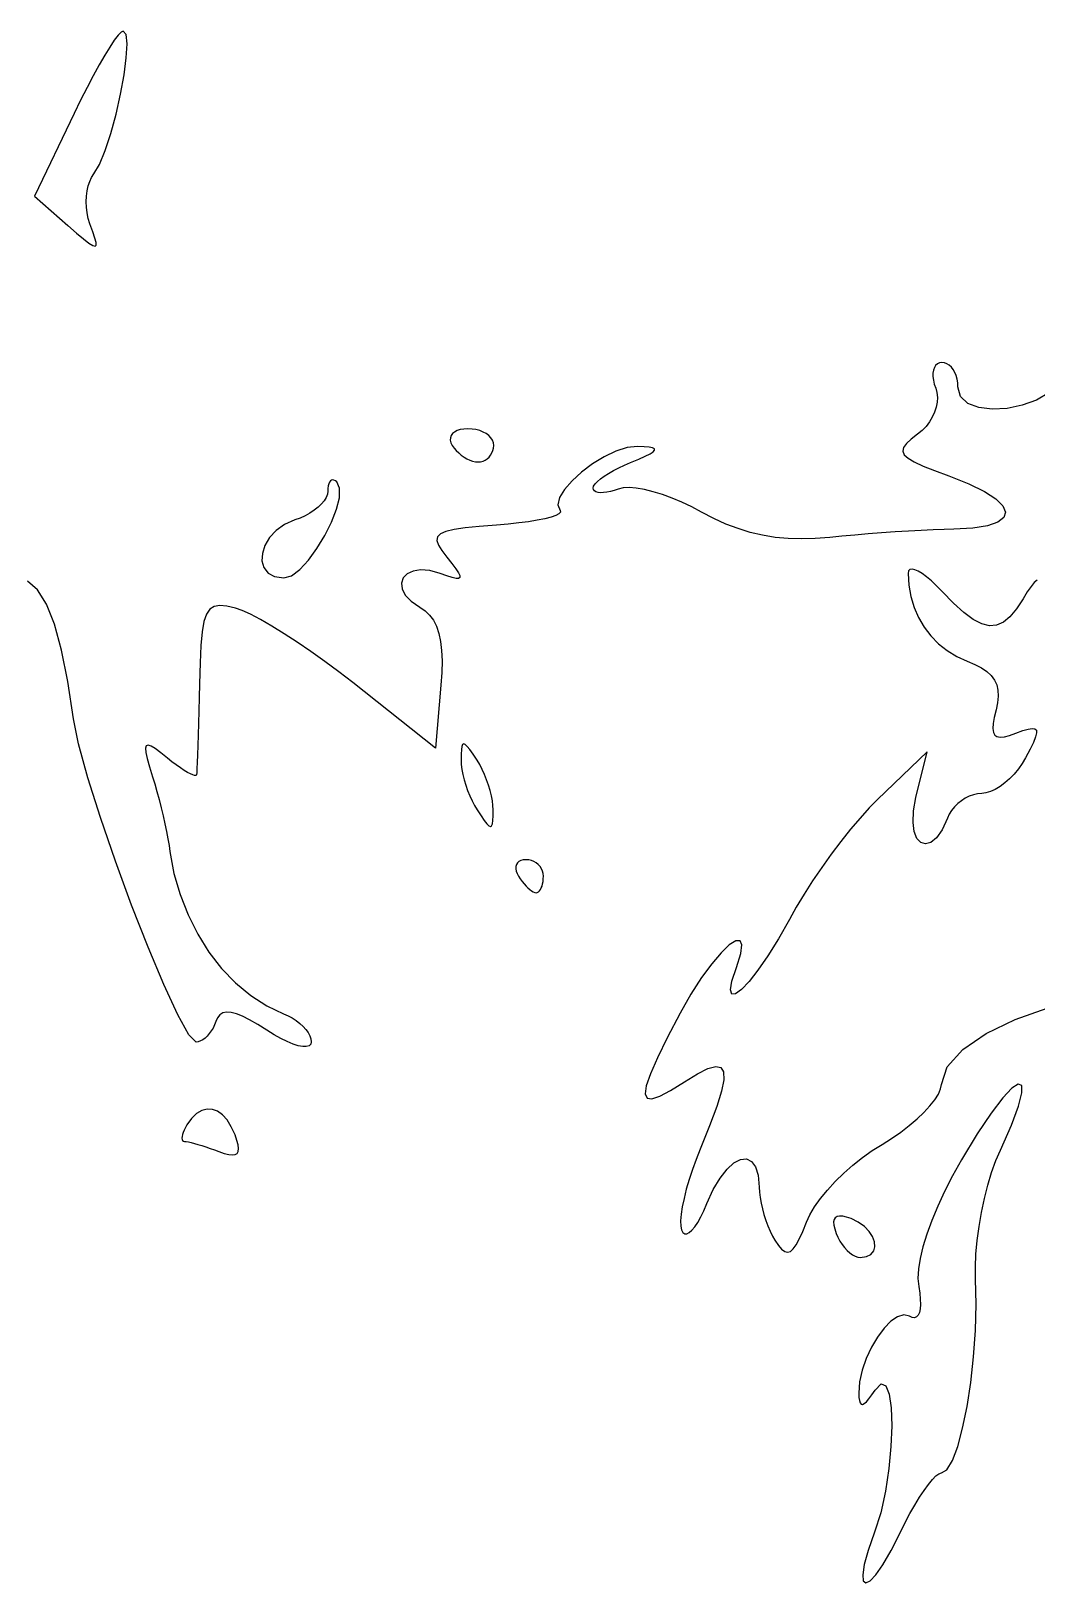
# Model space of a CAD drawing. Header units: millimetres. Extents: x 0 to 1242, y -2208 to 0.
# Drawn here: x 589.1 to 649.8, y -562.6 to -469 of the extents above; entities that cross this region are included whole.
import ezdxf

# ---------------------------------------------------------------- set-up
doc = ezdxf.new("R2010")
doc.units = ezdxf.units.MM
doc.layers.get('0').update_dxf_attribs({"linetype": 'CONTINUOUS'})

msp = doc.modelspace()

# ---------------------------------------------------------------- linework, layer by layer
for p, q in [((594.526055, -469.065545), (594.34736, -469.2552)), ((594.65, -469), (594.526055, -469.065545)), ((594.831681, -469.205534), (594.65, -469)), ((593.85056, -469.96496), (593.544875, -470.464125)), ((594.120125, -469.558495), (593.85056, -469.96496)), ((594.34736, -469.2552), (594.120125, -469.558495)), ((594.890728, -469.769112), (594.831681, -469.205534)), ((594.843347, -470.611198), (594.890728, -469.769112)), ((593.544875, -470.464125), (593.20928, -471.04552)), ((594.705744, -471.652256), (594.843347, -470.611198)), ((592.849985, -471.698675), (592.4732, -472.41312)), ((593.20928, -471.04552), (592.849985, -471.698675)), ((594.494125, -472.81275), (594.705744, -471.652256)), ((592.4732, -472.41312), (592.085135, -473.178385)), ((594.224696, -474.013144), (594.494125, -472.81275)), ((592.085135, -473.178385), (591.692, -473.984)), ((591.692, -473.984), (589.307, -478.968)), ((591.692, -473.984), (591.692, -473.984)), ((593.913663, -475.173902), (594.224696, -474.013144)), ((593.577232, -476.215488), (593.913663, -475.173902)), ((593.231609, -477.058366), (593.577232, -476.215488)), ((592.893, -477.623), (593.231609, -477.058366)), ((592.479272, -478.64876), (592.544781, -478.34849)), ((592.544781, -478.34849), (592.635904, -478.07324)), ((592.635904, -478.07324), (592.752143, -477.82931)), ((592.752143, -477.82931), (592.893, -477.623)), ((589.307, -478.968), (591.323, -480.734)), ((592.427088, -479.29916), (592.439875, -478.96775)), ((592.441409, -479.63669), (592.427088, -479.29916)), ((592.439875, -478.96775), (592.479272, -478.64876)), ((592.483336, -479.97404), (592.441409, -479.63669)), ((592.553367, -480.30491), (592.483336, -479.97404)), ((592.652, -480.623), (592.553367, -480.30491)), ((591.323, -480.734), (591.848237, -481.191431)), ((591.848237, -481.191431), (592.267616, -481.546328)), ((592.827413, -481.109759), (592.652, -480.623)), ((592.952984, -481.489232), (592.827413, -481.109759)), ((592.267616, -481.546328), (592.588139, -481.798097)), ((592.588139, -481.798097), (592.816808, -481.946144)), ((592.816808, -481.946144), (592.960625, -481.989875)), ((593.021711, -481.762013), (592.952984, -481.489232)), ((592.960625, -481.989875), (593.026592, -481.928696)), ((593.026592, -481.928696), (593.021711, -481.762013)), ((643.494168, -489.635472), (643.493029, -489.838341)), ((643.521875, -489.454875), (643.494168, -489.635472)), ((643.575352, -489.299808), (643.521875, -489.454875)), ((643.653801, -489.173529), (643.575352, -489.299808)), ((643.756424, -489.079296), (643.653801, -489.173529)), ((643.882423, -489.020367), (643.756424, -489.079296)), ((644.031, -489), (643.882423, -489.020367)), ((644.187651, -489.019199), (644.031, -489)), ((644.336448, -489.074752), (644.187651, -489.019199)), ((644.475357, -489.163593), (644.336448, -489.074752)), ((644.602344, -489.282656), (644.475357, -489.163593)), ((644.715375, -489.428875), (644.602344, -489.282656)), ((644.812416, -489.599184), (644.715375, -489.428875)), ((644.891433, -489.790517), (644.812416, -489.599184)), ((643.493029, -489.838341), (643.519256, -490.060224)), ((643.519256, -490.060224), (643.573647, -490.297863)), ((643.573647, -490.297863), (643.657, -490.548)), ((643.657, -490.548), (643.732888, -490.818105)), ((644.950392, -489.999808), (644.891433, -489.790517)), ((644.987259, -490.223991), (644.950392, -489.999808)), ((645, -490.46), (644.987259, -490.223991)), ((645.162204, -491.050757), (645, -490.46)), ((643.746856, -491.400615), (643.689112, -491.7024)), ((643.732888, -490.818105), (643.762144, -491.10408)), ((643.762144, -491.10408), (643.746856, -491.400615)), ((645.605112, -491.468576), (645.162204, -491.050757)), ((646.263168, -491.722079), (645.605112, -491.468576)), ((648.872664, -491.582912), (647.9625, -491.770625)), ((649.735752, -491.265371), (648.872664, -491.582912)), ((650.486208, -490.826624), (649.735752, -491.265371)), ((643.454608, -492.30048), (643.282024, -492.586155)), ((643.591, -492.004125), (643.454608, -492.30048)), ((643.689112, -491.7024), (643.591, -492.004125)), ((647.070816, -491.819888), (646.263168, -491.722079)), ((647.9625, -491.770625), (647.070816, -491.819888)), ((614.437536, -493.4104), (614.391343, -493.54145)), ((614.521625, -493.29375), (614.437536, -493.4104)), ((614.641624, -493.1936), (614.521625, -493.29375)), ((614.795547, -493.11205), (614.641624, -493.1936)), ((614.981408, -493.0512), (614.795547, -493.11205)), ((615.197221, -493.01315), (614.981408, -493.0512)), ((615.441, -493), (615.197221, -493.01315)), ((615.692903, -493.01315), (615.441, -493)), ((615.932224, -493.0512), (615.692903, -493.01315)), ((616.155681, -493.11205), (615.932224, -493.0512)), ((616.359992, -493.1936), (616.155681, -493.11205)), ((616.541875, -493.29375), (616.359992, -493.1936)), ((616.698048, -493.4104), (616.541875, -493.29375)), ((616.825229, -493.54145), (616.698048, -493.4104)), ((642.568, -493.326), (642.173353, -493.630593)), ((642.836632, -493.104225), (642.568, -493.326)), ((643.075336, -492.85584), (642.836632, -493.104225)), ((643.282024, -492.586155), (643.075336, -492.85584)), ((614.391343, -493.54145), (614.385032, -493.6848)), ((614.385032, -493.6848), (614.420589, -493.83835)), ((614.420589, -493.83835), (614.5, -494)), ((614.5, -494), (614.612286, -494.16165)), ((614.5, -494), (614.5, -494)), ((614.612286, -494.16165), (614.742968, -494.3152)), ((614.742968, -494.3152), (614.888782, -494.45855)), ((616.920136, -493.6848), (616.825229, -493.54145)), ((616.894646, -494.45855), (616.951864, -494.3152)), ((616.979487, -493.83835), (616.920136, -493.6848)), ((616.951864, -494.3152), (616.987638, -494.16165)), ((617, -494), (616.979487, -493.83835)), ((616.987638, -494.16165), (617, -494)), ((624.369376, -494.3466), (623.656619, -494.685935)), ((625.055697, -494.128885), (624.369376, -494.3466)), ((625.679, -494.063), (625.055697, -494.128885)), ((626.076281, -494.082895), (625.679, -494.063)), ((626.378768, -494.11308), (626.076281, -494.082895)), ((626.585327, -494.156105), (626.378768, -494.11308)), ((626.429603, -494.507605), (626.618096, -494.38772)), ((626.694824, -494.21452), (626.585327, -494.156105)), ((626.618096, -494.38772), (626.706125, -494.290875)), ((626.706125, -494.290875), (626.694824, -494.21452)), ((641.720371, -494.135091), (641.676832, -494.354832)), ((641.676832, -494.354832), (641.765125, -494.566125)), ((641.888344, -493.896984), (641.720371, -494.135091)), ((642.173353, -493.630593), (641.888344, -493.896984)), ((614.888782, -494.45855), (615.046464, -494.5896)), ((615.046464, -494.5896), (615.21275, -494.70625)), ((615.21275, -494.70625), (615.384376, -494.8064)), ((615.384376, -494.8064), (615.558078, -494.88795)), ((615.558078, -494.88795), (615.730592, -494.9488)), ((615.730592, -494.9488), (615.898654, -494.98685)), ((615.898654, -494.98685), (616.059, -495)), ((616.059, -495), (616.211222, -494.98685)), ((616.211222, -494.98685), (616.355776, -494.9488)), ((616.355776, -494.9488), (616.490694, -494.88795)), ((616.490694, -494.88795), (616.614008, -494.8064)), ((616.614008, -494.8064), (616.72375, -494.70625)), ((616.72375, -494.70625), (616.817952, -494.5896)), ((616.817952, -494.5896), (616.894646, -494.45855)), ((622.954008, -495.11668), (622.298125, -495.608625)), ((623.656619, -494.685935), (622.954008, -495.11668)), ((624.218483, -495.517594), (624.540992, -495.349016)), ((624.540992, -495.349016), (624.886409, -495.185742)), ((624.886409, -495.185742), (625.25, -495.031)), ((625.25, -495.031), (625.746689, -494.826695)), ((625.746689, -494.826695), (626.139512, -494.65308)), ((626.139512, -494.65308), (626.429603, -494.507605)), ((641.765125, -494.566125), (641.992648, -494.778888)), ((641.992648, -494.778888), (642.366799, -495.003039)), ((642.366799, -495.003039), (642.894976, -495.248496)), ((642.894976, -495.248496), (643.584577, -495.525177)), ((607.104064, -496.221856), (607.060237, -496.322048)), ((607.157875, -496.1475), (607.104064, -496.221856)), ((607.220536, -496.100144), (607.157875, -496.1475)), ((607.290913, -496.080952), (607.220536, -496.100144)), ((607.367872, -496.091088), (607.290913, -496.080952)), ((607.450279, -496.131716), (607.367872, -496.091088)), ((607.537, -496.204), (607.450279, -496.131716)), ((607.707871, -496.58839), (607.537, -496.204)), ((621.725552, -496.13156), (621.272871, -496.655275)), ((622.298125, -495.608625), (621.725552, -496.13156)), ((623.115248, -496.327064), (623.252207, -496.180386)), ((623.252207, -496.180386), (623.435744, -496.022872)), ((623.435744, -496.022872), (623.661125, -495.85775)), ((623.661125, -495.85775), (623.923616, -495.688248)), ((623.923616, -495.688248), (624.218483, -495.517594)), ((643.584577, -495.525177), (644.443, -495.843)), ((644.443, -495.843), (645.646346, -496.321225)), ((606.8976, -497.145152), (606.7759, -497.341388)), ((606.9737, -496.952144), (606.8976, -497.145152)), ((607, -496.766), (606.9737, -496.952144)), ((607.007071, -496.595284), (607, -496.766)), ((607, -496.766), (607, -496.766)), ((607.027528, -496.446912), (607.007071, -496.595284)), ((607.060237, -496.322048), (607.027528, -496.446912)), ((607.517497, -497.85901), (607.691608, -497.15776)), ((607.691608, -497.15776), (607.707871, -496.58839)), ((620.976664, -497.14956), (620.873513, -497.584205)), ((621.272871, -496.655275), (620.976664, -497.14956)), ((623, -496.575), (623.029601, -496.459678)), ((623.019929, -496.67053), (623, -496.575)), ((623.077592, -496.74644), (623.019929, -496.67053)), ((623.029601, -496.459678), (623.115248, -496.327064)), ((623.169803, -496.80261), (623.077592, -496.74644)), ((623.293376, -496.83892), (623.169803, -496.80261)), ((623.445125, -496.85525), (623.293376, -496.83892)), ((623.621864, -496.85148), (623.445125, -496.85525)), ((623.820407, -496.82749), (623.621864, -496.85148)), ((624.037568, -496.78316), (623.820407, -496.82749)), ((624.270161, -496.71837), (624.037568, -496.78316)), ((624.515, -496.633), (624.270161, -496.71837)), ((624.80598, -496.564864), (624.515, -496.633)), ((625.17208, -496.550512), (624.80598, -496.564864)), ((625.60274, -496.587028), (625.17208, -496.550512)), ((626.0874, -496.671496), (625.60274, -496.587028)), ((626.6155, -496.801), (626.0874, -496.671496)), ((627.17648, -496.972624), (626.6155, -496.801)), ((627.75978, -497.183452), (627.17648, -496.972624)), ((628.35484, -497.430568), (627.75978, -497.183452)), ((645.646346, -496.321225), (646.591248, -496.78676)), ((646.591248, -496.78676), (647.276902, -497.231295)), ((605.9171, -498.085892), (605.6304, -498.243728)), ((606.1792, -497.913104), (605.9171, -498.085892)), ((606.4125, -497.729), (606.1792, -497.913104)), ((606.6128, -497.537216), (606.4125, -497.729)), ((606.7759, -497.341388), (606.6128, -497.537216)), ((607.214824, -498.63904), (607.517497, -497.85901)), ((620.936304, -498.124888), (620.744976, -498.225667)), ((620.873513, -497.584205), (621, -497.929)), ((621.023988, -498.025381), (620.936304, -498.124888)), ((621, -497.929), (621.023988, -498.025381)), ((628.9511, -497.711056), (628.35484, -497.430568)), ((629.538, -498.022), (628.9511, -497.711056)), ((630.27676, -498.411764), (629.538, -498.022)), ((647.276902, -497.231295), (647.702504, -497.64652)), ((647.702504, -497.64652), (647.86725, -498.024125)), ((647.86725, -498.024125), (647.770336, -498.3558)), ((604.38328, -498.770044), (603.8742, -499.135872)), ((605, -498.5), (604.38328, -498.770044)), ((605.3233, -498.382976), (605, -498.5)), ((605.6304, -498.243728), (605.3233, -498.382976)), ((606.812875, -499.44475), (607.214824, -498.63904)), ((614.609697, -499.077688), (614.119824, -499.195176)), ((615.274608, -498.979712), (614.609697, -499.077688)), ((616.126671, -498.893424), (615.274608, -498.979712)), ((617.178, -498.811), (616.126671, -498.893424)), ((617.870052, -498.753229), (617.178, -498.811)), ((618.514656, -498.683752), (617.870052, -498.753229)), ((619.103784, -498.604423), (618.514656, -498.683752)), ((619.629408, -498.517096), (619.103784, -498.604423)), ((620.0835, -498.423625), (619.629408, -498.517096)), ((620.458032, -498.325864), (620.0835, -498.423625)), ((620.744976, -498.225667), (620.458032, -498.325864)), ((631.0082, -498.745992), (630.27676, -498.411764)), ((631.73796, -499.025788), (631.0082, -498.745992)), ((632.47168, -499.252256), (631.73796, -499.025788)), ((643.509, -499.097736), (642.785885, -499.132699)), ((644.168935, -499.072157), (643.509, -499.097736)), ((644.75, -499.057), (644.168935, -499.072157)), ((645.901594, -498.992145), (644.75, -499.057)), ((646.788312, -498.84812), (645.901594, -498.992145)), ((647.410958, -498.633235), (646.788312, -498.84812)), ((647.770336, -498.3558), (647.410958, -498.633235)), ((603.20104, -500.037856), (603.048, -500.5155)), ((603.47828, -499.568228), (603.20104, -500.037856)), ((603.8742, -499.135872), (603.47828, -499.568228)), ((606.340936, -500.22304), (606.812875, -499.44475)), ((613.616736, -499.519984), (613.579293, -499.742952)), ((613.579293, -499.742952), (613.668432, -500.016728)), ((613.792875, -499.34), (613.616736, -499.519984)), ((613.668432, -500.016728), (613.872039, -500.349136)), ((614.119824, -499.195176), (613.792875, -499.34)), ((633.215, -499.4265), (632.47168, -499.252256)), ((633.97356, -499.549624), (633.215, -499.4265)), ((634.753, -499.622732), (633.97356, -499.549624)), ((635.55896, -499.646928), (634.753, -499.622732)), ((636.39708, -499.623316), (635.55896, -499.646928)), ((637.273, -499.553), (636.39708, -499.623316)), ((637.999055, -499.481413), (637.273, -499.553)), ((638.77176, -499.411944), (637.999055, -499.481413)), ((639.575425, -499.345631), (638.77176, -499.411944)), ((640.39436, -499.283512), (639.575425, -499.345631)), ((641.212875, -499.226625), (640.39436, -499.283512)), ((642.01528, -499.176008), (641.212875, -499.226625)), ((642.785885, -499.132699), (642.01528, -499.176008)), ((603.048, -500.5155), (603.02468, -500.971904)), ((603.02468, -500.971904), (603.1366, -501.377812)), ((605.304232, -501.48496), (605.828293, -500.92081)), ((605.828293, -500.92081), (606.340936, -500.22304)), ((613.872039, -500.349136), (614.178, -500.748)), ((614.178, -500.748), (614.483109, -501.130439)), ((603.1366, -501.377812), (603.38928, -501.703968)), ((603.38928, -501.703968), (603.78824, -501.921116)), ((604.339, -502), (604.798039, -501.86239)), ((604.798039, -501.86239), (605.304232, -501.48496)), ((611.7832, -501.752216), (611.54975, -502.001375)), ((612.13455, -501.581753), (611.7832, -501.752216)), ((612.5924, -501.508832), (612.13455, -501.581753)), ((613.14535, -501.552299), (612.5924, -501.508832)), ((613.782, -501.731), (613.14535, -501.552299)), ((614.182941, -501.875871), (613.782, -501.731)), ((614.499888, -501.975808), (614.182941, -501.875871)), ((614.483109, -501.130439), (614.715312, -501.440632)), ((614.715312, -501.440632), (614.873223, -501.681993)), ((614.873223, -501.681993), (614.955456, -501.857936)), ((614.955456, -501.857936), (614.960625, -501.971875)), ((642.026825, -501.5798), (642, -501.73)), ((642, -501.73), (642.040871, -502.441234)), ((642, -501.73), (642, -501.73)), ((642.10444, -501.49308), (642.026825, -501.5798)), ((642.228555, -501.46756), (642.10444, -501.49308)), ((642.39488, -501.50096), (642.228555, -501.46756)), ((642.599125, -501.591), (642.39488, -501.50096)), ((642.837, -501.7354), (642.599125, -501.591)), ((643.104215, -501.93188), (642.837, -501.7354)), ((589.482375, -502.72025), (588.890984, -502.19804)), ((590.020576, -503.58584), (589.482375, -502.72025)), ((603.78824, -501.921116), (604.339, -502)), ((611.54975, -502.001375), (611.4456, -502.310384)), ((611.4456, -502.310384), (611.48215, -502.660397)), ((611.48215, -502.660397), (611.6708, -503.032568)), ((614.734227, -502.027397), (614.499888, -501.975808)), ((614.887344, -502.027224), (614.734227, -502.027397)), ((614.960625, -501.971875), (614.887344, -502.027224)), ((642.040871, -502.441234), (642.161128, -503.126032)), ((643.39648, -502.17816), (643.104215, -501.93188)), ((643.709505, -502.47196), (643.39648, -502.17816)), ((644.039, -502.811), (643.709505, -502.47196)), ((644.738333, -503.528451), (644.039, -502.811)), ((649.184097, -502.836596), (648.932, -503.25)), ((649.405456, -502.511968), (649.184097, -502.836596)), ((649.603679, -502.275192), (649.405456, -502.511968)), ((649.786368, -502.125344), (649.603679, -502.275192)), ((590.506313, -504.79571), (590.020576, -503.58584)), ((600.149598, -503.712396), (599.880376, -503.878112)), ((600.491432, -503.660824), (600.149598, -503.712396)), ((600.915394, -503.703368), (600.491432, -503.660824)), ((601.431, -503.82), (600.915394, -503.703368)), ((611.6708, -503.032568), (612.02295, -503.408051)), ((612.02295, -503.408051), (612.55, -503.768)), ((612.55, -503.768), (612.864579, -503.979787)), ((642.161128, -503.126032), (642.357237, -503.779138)), ((642.357237, -503.779138), (642.625664, -504.395296)), ((645.364064, -504.093808), (644.738333, -503.528451)), ((648.932, -503.25), (648.531557, -503.868779)), ((599.521704, -504.632088), (599.413222, -505.260404)), ((599.67425, -504.178), (599.521704, -504.632088)), ((599.880376, -503.878112), (599.67425, -504.178)), ((601.831216, -503.959009), (601.431, -503.82)), ((602.339168, -504.192152), (601.831216, -503.959009)), ((602.940012, -504.510003), (602.339168, -504.192152)), ((603.618904, -504.903136), (602.940012, -504.510003)), ((612.864579, -503.979787), (613.135112, -504.239976)), ((613.135112, -504.239976), (613.362493, -504.551909)), ((613.362493, -504.551909), (613.547616, -504.918928)), ((642.625664, -504.395296), (642.962875, -504.96925)), ((645.926291, -504.507977), (645.364064, -504.093808)), ((646.435112, -504.771864), (645.926291, -504.507977)), ((647.742119, -504.670893), (647.332928, -504.852416)), ((648.138296, -504.342712), (647.742119, -504.670893)), ((648.531557, -503.868779), (648.138296, -504.342712)), ((590.940312, -506.35076), (590.506313, -504.79571)), ((599.413222, -505.260404), (599.339288, -506.082976)), ((604.361, -505.362125), (603.618904, -504.903136)), ((605.151456, -505.877544), (604.361, -505.362125)), ((613.547616, -504.918928), (613.691375, -505.344375)), ((613.691375, -505.344375), (613.794664, -505.831592)), ((642.962875, -504.96925), (643.365336, -505.495744)), ((643.365336, -505.495744), (643.829513, -505.969522)), ((646.900625, -504.886375), (646.435112, -504.771864)), ((647.332928, -504.852416), (646.900625, -504.886375)), ((591.323299, -508.25189), (590.940312, -506.35076)), ((599.339288, -506.082976), (599.290386, -507.119832)), ((605.975428, -506.439967), (605.151456, -505.877544)), ((606.818072, -507.039968), (605.975428, -506.439967)), ((613.794664, -505.831592), (613.858377, -506.383921)), ((613.858377, -506.383921), (613.883408, -507.004704)), ((643.829513, -505.969522), (644.351872, -506.385328)), ((644.351872, -506.385328), (644.928879, -506.737906)), ((599.290386, -507.119832), (599.257, -508.391)), ((607.664544, -507.668121), (606.818072, -507.039968)), ((613.883408, -507.004704), (613.870651, -507.697283)), ((644.928879, -506.737906), (645.557, -507.022)), ((645.557, -507.022), (646.023305, -507.217853)), ((646.023305, -507.217853), (646.4192, -507.426144)), ((646.4192, -507.426144), (646.746755, -507.650371)), ((591.656, -510.5), (591.323299, -508.25189)), ((599.257, -508.391), (599.238701, -509.22179)), ((608.5, -508.315), (607.664544, -507.668121)), ((613.5, -512.271), (608.5, -508.315)), ((613.821, -508.465), (613.5, -512.271)), ((613.870651, -507.697283), (613.821, -508.465)), ((646.746755, -507.650371), (647.00804, -507.894032)), ((647.00804, -507.894032), (647.205125, -508.160625)), ((647.205125, -508.160625), (647.34008, -508.453648)), ((647.34008, -508.453648), (647.414975, -508.776599)), ((599.238701, -509.22179), (599.219448, -510.02048)), ((647.43188, -509.132976), (647.392865, -509.526277)), ((647.414975, -508.776599), (647.43188, -509.132976)), ((599.219448, -510.02048), (599.199607, -510.77555)), ((647.3, -509.96), (647.191333, -510.414841)), ((647.392865, -509.526277), (647.3, -509.96)), ((591.958719, -512.010953), (591.656, -510.5)), ((599.199607, -510.77555), (599.179544, -511.47548)), ((647.125824, -510.790968), (647.106311, -511.091687)), ((647.106311, -511.091687), (647.135632, -511.320304)), ((647.191333, -510.414841), (647.125824, -510.790968)), ((648.496, -511.363), (648.905824, -511.213447)), ((648.905824, -511.213447), (649.231912, -511.115776)), ((649.231912, -511.115776), (649.476388, -511.075369)), ((649.476388, -511.075369), (649.641376, -511.097608)), ((649.641376, -511.097608), (649.729, -511.187875)), ((649.729, -511.187875), (649.741384, -511.351552)), ((592.522792, -514.052864), (591.958719, -512.010953)), ((596.051375, -512.12875), (596.009976, -512.274832)), ((596.158984, -512.087248), (596.051375, -512.12875)), ((596.336577, -512.145574), (596.158984, -512.087248)), ((596.587928, -512.298976), (596.336577, -512.145574)), ((599.159625, -512.10875), (599.140216, -512.66384)), ((599.179544, -511.47548), (599.159625, -512.10875)), ((615.077386, -512.16021), (615.049024, -512.36016)), ((615.123832, -512.04024), (615.077386, -512.16021)), ((615.19225, -512.00025), (615.123832, -512.04024)), ((615.286528, -512.04024), (615.19225, -512.00025)), ((615.410554, -512.16021), (615.286528, -512.04024)), ((615.568216, -512.36016), (615.410554, -512.16021)), ((647.135632, -511.320304), (647.216625, -511.480125)), ((647.216625, -511.480125), (647.352128, -511.574456)), ((647.352128, -511.574456), (647.544979, -511.606603)), ((647.544979, -511.606603), (647.798016, -511.579872)), ((647.798016, -511.579872), (648.114077, -511.497569)), ((648.114077, -511.497569), (648.496, -511.363)), ((649.548928, -511.920664), (649.348336, -512.336863)), ((649.680652, -511.594021), (649.548928, -511.920664)), ((649.741384, -511.351552), (649.680652, -511.594021)), ((596.009976, -512.274832), (596.031013, -512.530246)), ((596.031013, -512.530246), (596.110712, -512.899744)), ((596.110712, -512.899744), (596.245299, -513.388078)), ((596.916811, -512.542702), (596.587928, -512.298976)), ((597.327, -512.872), (596.916811, -512.542702)), ((597.598397, -513.089), (597.327, -512.872)), ((597.858136, -513.2856), (597.598397, -513.089)), ((599.121683, -513.12923), (599.104392, -513.4934)), ((599.140216, -512.66384), (599.121683, -513.12923)), ((615.034858, -512.64009), (615.031, -513)), ((615.031, -513), (615.043741, -513.2622)), ((615.031, -513), (615.031, -513)), ((615.049024, -512.36016), (615.034858, -512.64009)), ((615.763402, -512.64009), (615.568216, -512.36016)), ((616, -513), (615.763402, -512.64009)), ((616.156651, -513.2622), (616, -513)), ((643.153, -512.5), (640.157, -515.36)), ((642.468, -515.25), (643.153, -512.5)), ((649.081, -512.848), (648.875258, -513.195968)), ((649.348336, -512.336863), (649.081, -512.848)), ((593.286593, -516.463211), (592.522792, -514.052864)), ((596.245299, -513.388078), (596.431, -514)), ((596.431, -514), (596.560024, -514.430425)), ((598.102539, -513.4597), (597.858136, -513.2856)), ((598.327928, -513.6092), (598.102539, -513.4597)), ((598.530625, -513.732), (598.327928, -513.6092)), ((598.706952, -513.826), (598.530625, -513.732)), ((598.853231, -513.8891), (598.706952, -513.826)), ((598.965784, -513.9192), (598.853231, -513.8891)), ((599.040933, -513.9142), (598.965784, -513.9192)), ((599.075, -513.872), (599.040933, -513.9142)), ((599.088709, -513.74483), (599.075, -513.872)), ((599.104392, -513.4934), (599.088709, -513.74483)), ((615.043741, -513.2622), (615.080608, -513.5496)), ((615.080608, -513.5496), (615.139567, -513.8559)), ((615.139567, -513.8559), (615.218584, -514.1748)), ((616.305448, -513.5496), (616.156651, -513.2622)), ((616.444357, -513.8559), (616.305448, -513.5496)), ((616.571344, -514.1748), (616.444357, -513.8559)), ((648.385426, -513.834976), (648.112472, -514.116992)), ((648.641544, -513.526464), (648.385426, -513.834976)), ((648.875258, -513.195968), (648.641544, -513.526464)), ((596.560024, -514.430425), (596.689432, -514.8904)), ((596.689432, -514.8904), (596.817028, -515.370475)), ((615.218584, -514.1748), (615.315625, -514.5)), ((615.315625, -514.5), (615.428656, -514.8252)), ((615.428656, -514.8252), (615.555643, -515.1441)), ((616.684375, -514.5), (616.571344, -514.1748)), ((616.781416, -514.8252), (616.684375, -514.5)), ((616.860433, -515.1441), (616.781416, -514.8252)), ((646.183798, -515.019725), (645.932304, -515.0768)), ((646.433, -515), (646.183798, -515.019725)), ((646.690042, -514.971712), (646.433, -515)), ((646.963656, -514.889856), (646.690042, -514.971712)), ((647.248274, -514.758944), (646.963656, -514.889856)), ((647.538328, -514.583488), (647.248274, -514.758944)), ((647.82825, -514.368), (647.538328, -514.583488)), ((648.112472, -514.116992), (647.82825, -514.368)), ((596.817028, -515.370475), (596.940616, -515.8612)), ((596.940616, -515.8612), (597.058, -516.353125)), ((615.555643, -515.1441), (615.694552, -515.4504)), ((615.694552, -515.4504), (615.843349, -515.7378)), ((615.843349, -515.7378), (616, -516)), ((616.919392, -515.4504), (616.860433, -515.1441)), ((616.956259, -515.7378), (616.919392, -515.4504)), ((616.969, -516), (616.956259, -515.7378)), ((639.642266, -515.880034), (639.093728, -516.486192)), ((640.157, -515.36), (639.642266, -515.880034)), ((642.318505, -516.059495), (642.468, -515.25)), ((644.793334, -515.812175), (644.619816, -516.0272)), ((644.990768, -515.6156), (644.793334, -515.812175)), ((645.20775, -515.440625), (644.990768, -515.6156)), ((645.439912, -515.2904), (645.20775, -515.440625)), ((645.682886, -515.168075), (645.439912, -515.2904)), ((645.932304, -515.0768), (645.682886, -515.168075)), ((594.188496, -519.079472), (593.286593, -516.463211)), ((597.058, -516.353125), (597.166984, -516.8368)), ((597.166984, -516.8368), (597.265372, -517.302775)), ((616, -516), (616.236598, -516.35991)), ((616.236598, -516.35991), (616.431784, -516.63984)), ((616.431784, -516.63984), (616.589446, -516.83979)), ((616.589446, -516.83979), (616.713472, -516.95976)), ((616.876168, -516.95976), (616.922614, -516.83979)), ((616.922614, -516.83979), (616.950976, -516.63984)), ((616.950976, -516.63984), (616.965142, -516.35991)), ((616.965142, -516.35991), (616.969, -516)), ((639.093728, -516.486192), (638.522582, -517.163258)), ((642.29, -516.74704), (642.318505, -516.059495)), ((642.365355, -517.301325), (642.29, -516.74704)), ((644.362, -516.5), (644.039265, -517.195215)), ((644.474582, -516.257525), (644.362, -516.5)), ((644.619816, -516.0272), (644.474582, -516.257525)), ((597.265372, -517.302775), (597.350968, -517.7416)), ((597.350968, -517.7416), (597.421576, -518.143825)), ((616.713472, -516.95976), (616.80775, -516.99975)), ((616.80775, -516.99975), (616.876168, -516.95976)), ((638.522582, -517.163258), (637.940024, -517.896016)), ((642.52744, -517.71104), (642.365355, -517.301325)), ((642.759125, -517.964875), (642.52744, -517.71104)), ((643.70048, -517.678), (643.362775, -517.959665)), ((644.039265, -517.195215), (643.70048, -517.678)), ((597.421576, -518.143825), (597.475, -518.5)), ((597.475, -518.5), (597.718884, -519.823966)), ((637.35725, -518.66925), (636.785456, -519.467744)), ((637.940024, -517.896016), (637.35725, -518.66925)), ((643.04328, -518.05152), (642.759125, -517.964875)), ((643.362775, -517.959665), (643.04328, -518.05152)), ((595.166875, -521.739125), (594.188496, -519.079472)), ((618.340736, -519.4104), (618.335318, -519.54145)), ((618.335318, -519.54145), (618.359432, -519.6848)), ((618.37475, -519.29375), (618.340736, -519.4104)), ((618.359432, -519.6848), (618.414014, -519.83835)), ((618.436424, -519.1936), (618.37475, -519.29375)), ((618.524822, -519.11205), (618.436424, -519.1936)), ((618.639008, -519.0512), (618.524822, -519.11205)), ((618.778046, -519.01315), (618.639008, -519.0512)), ((618.941, -519), (618.778046, -519.01315)), ((619.112078, -519.01315), (618.941, -519)), ((619.274624, -519.0512), (619.112078, -519.01315)), ((619.426406, -519.11205), (619.274624, -519.0512)), ((619.565192, -519.1936), (619.426406, -519.11205)), ((619.68875, -519.29375), (619.565192, -519.1936)), ((619.794848, -519.4104), (619.68875, -519.29375)), ((619.881254, -519.54145), (619.794848, -519.4104)), ((619.945736, -519.6848), (619.881254, -519.54145)), ((619.986062, -519.83835), (619.945736, -519.6848)), ((636.785456, -519.467744), (636.235838, -520.276282)), ((597.718884, -519.823966), (598.085552, -521.106808)), ((618.414014, -519.83835), (618.5, -520)), ((618.5, -520), (618.605711, -520.16165)), ((618.5, -520), (618.5, -520)), ((618.605711, -520.16165), (618.717368, -520.3152)), ((618.717368, -520.3152), (618.832757, -520.45855)), ((618.832757, -520.45855), (618.949664, -520.5896)), ((618.949664, -520.5896), (619.065875, -520.70625)), ((619.870625, -520.70625), (619.914752, -520.5896)), ((619.914752, -520.5896), (619.950671, -520.45855)), ((619.950671, -520.45855), (619.977464, -520.3152)), ((619.977464, -520.3152), (619.994213, -520.16165)), ((620, -520), (619.986062, -519.83835)), ((619.994213, -520.16165), (620, -520)), ((636.235838, -520.276282), (635.719592, -521.079648)), ((598.085552, -521.106808), (598.565728, -522.335242)), ((619.065875, -520.70625), (619.179176, -520.8064)), ((619.179176, -520.8064), (619.287353, -520.88795)), ((619.287353, -520.88795), (619.388192, -520.9488)), ((619.388192, -520.9488), (619.479479, -520.98685)), ((619.479479, -520.98685), (619.559, -521)), ((619.559, -521), (619.630397, -520.98685)), ((619.630397, -520.98685), (619.698176, -520.9488)), ((619.698176, -520.9488), (619.761419, -520.88795)), ((619.761419, -520.88795), (619.819208, -520.8064)), ((619.819208, -520.8064), (619.870625, -520.70625)), ((635.719592, -521.079648), (635.247914, -521.862626)), ((596.160104, -524.279648), (595.166875, -521.739125)), ((598.565728, -522.335242), (599.150136, -523.495984)), ((635.247914, -521.862626), (634.832, -522.61)), ((634.832, -522.61), (634.176837, -523.782017)), ((597.106557, -526.538519), (596.160104, -524.279648)), ((599.150136, -523.495984), (599.8295, -524.57575)), ((631.207625, -524.14425), (630.71568, -524.611232)), ((631.59832, -523.895728), (631.207625, -524.14425)), ((631.862235, -523.886354), (631.59832, -523.895728)), ((631.97384, -524.136816), (631.862235, -523.886354)), ((631.907605, -524.667802), (631.97384, -524.136816)), ((634.176837, -523.782017), (633.538576, -524.810016)), ((599.8295, -524.57575), (600.594544, -525.561256)), ((630.148015, -525.275986), (629.53016, -526.117824)), ((630.71568, -524.611232), (630.148015, -525.275986)), ((631.638, -525.5), (631.907605, -524.667802)), ((633.538576, -524.810016), (632.938859, -525.674419)), ((600.594544, -525.561256), (601.435992, -526.439218)), ((629.53016, -526.117824), (628.887645, -527.116058)), ((631.361933, -526.328953), (631.638, -525.5)), ((632.938859, -525.674419), (632.399328, -526.355648)), ((597.944608, -528.353216), (597.106557, -526.538519)), ((601.435992, -526.439218), (602.344568, -527.196352)), ((628.887645, -527.116058), (628.246, -528.25)), ((631.275904, -526.857264), (631.361933, -526.328953)), ((631.358271, -527.104511), (631.275904, -526.857264)), ((631.587392, -527.090272), (631.358271, -527.104511)), ((631.941625, -526.834125), (631.587392, -527.090272)), ((632.399328, -526.355648), (631.941625, -526.834125)), ((602.344568, -527.196352), (603.310996, -527.819374)), ((603.310996, -527.819374), (604.326, -528.295)), ((648.452544, -528.652152), (650.38975, -527.965875)), ((598.612631, -529.561217), (597.944608, -528.353216)), ((600.166557, -528.96968), (600.073896, -529.1584)), ((600.243, -528.771), (600.166557, -528.96968)), ((600.349331, -528.532303), (600.243, -528.771)), ((600.490768, -528.356624), (600.349331, -528.532303)), ((600.670977, -528.244581), (600.490768, -528.356624)), ((600.893624, -528.196792), (600.670977, -528.244581)), ((601.162375, -528.213875), (600.893624, -528.196792)), ((601.480896, -528.296448), (601.162375, -528.213875)), ((601.852853, -528.445129), (601.480896, -528.296448)), ((602.281912, -528.660536), (601.852853, -528.445129)), ((602.771739, -528.943287), (602.281912, -528.660536)), ((603.326, -529.294), (602.771739, -528.943287)), ((604.326, -528.295), (604.596675, -528.412635)), ((604.596675, -528.412635), (604.85376, -528.55136)), ((604.85376, -528.55136), (605.093745, -528.707605)), ((605.093745, -528.707605), (605.31312, -528.8778)), ((605.31312, -528.8778), (605.508375, -529.058375)), ((605.508375, -529.058375), (605.676, -529.24576)), ((628.246, -528.25), (627.470976, -529.740238)), ((646.708802, -529.495101), (648.452544, -528.652152)), ((599.049, -530), (598.612631, -529.561217)), ((599.181333, -529.98384), (599.049, -530)), ((599.317464, -529.93708), (599.181333, -529.98384)), ((599.454891, -529.8623), (599.317464, -529.93708)), ((599.591112, -529.76208), (599.454891, -529.8623)), ((599.723625, -529.639), (599.591112, -529.76208)), ((599.849928, -529.49564), (599.723625, -529.639)), ((599.967519, -529.33458), (599.849928, -529.49564)), ((600.073896, -529.1584), (599.967519, -529.33458)), ((603.758325, -529.563456), (603.326, -529.294)), ((604.16896, -529.792448), (603.758325, -529.563456)), ((604.552295, -529.979512), (604.16896, -529.792448)), ((604.90272, -530.123184), (604.552295, -529.979512)), ((605.676, -529.24576), (605.812485, -529.436385)), ((605.812485, -529.436385), (605.91432, -529.62668)), ((605.91432, -529.62668), (605.977995, -529.813075)), ((606, -529.992), (605.964845, -530.139424)), ((605.977995, -529.813075), (606, -529.992)), ((627.470976, -529.740238), (626.871968, -530.961184)), ((645.294688, -530.454024), (646.708802, -529.495101)), ((605.214625, -530.222), (604.90272, -530.123184)), ((605.4824, -530.274496), (605.214625, -530.222)), ((605.700435, -530.279208), (605.4824, -530.274496)), ((605.86312, -530.234672), (605.700435, -530.279208)), ((605.964845, -530.139424), (605.86312, -530.234672)), ((644.346366, -531.488223), (645.294688, -530.454024)), ((626.871968, -530.961184), (626.449672, -531.924286)), ((629.289429, -531.921122), (629.918592, -531.607416)), ((629.918592, -531.607416), (630.389703, -531.476374)), ((630.389703, -531.476374), (630.704976, -531.537488)), ((630.704976, -531.537488), (630.866625, -531.80025)), ((630.866625, -531.80025), (630.876864, -532.274152)), ((644, -532.557), (644.346366, -531.488223)), ((626.204784, -532.640992), (626.138, -533.12275)), ((626.449672, -531.924286), (626.204784, -532.640992)), ((627.665824, -532.929262), (628.5, -532.408)), ((628.5, -532.408), (629.289429, -531.921122)), ((630.876864, -532.274152), (630.737907, -532.968686)), ((643.952923, -532.829003), (644, -532.557)), ((648.251352, -532.782568), (647.698006, -533.368644)), ((648.64025, -532.535), (648.251352, -532.782568)), ((648.848728, -532.630032), (648.64025, -532.535)), ((648.860814, -533.071756), (648.848728, -532.630032)), ((626.138, -533.12275), (626.250016, -533.381008)), ((626.250016, -533.381008), (626.541528, -533.427214)), ((626.541528, -533.427214), (627.013232, -533.272816)), ((627.013232, -533.272816), (627.665824, -532.929262)), ((630.737907, -532.968686), (630.451968, -533.893344)), ((643.306912, -533.856632), (643.598861, -533.486421)), ((643.598861, -533.486421), (643.816704, -533.141344)), ((643.816704, -533.141344), (643.952923, -532.829003)), ((647.698006, -533.368644), (646.996184, -534.289136)), ((648.660536, -533.864264), (648.860814, -533.071756)), ((598.785243, -534.607248), (598.5, -535)), ((599.086944, -534.318584), (598.785243, -534.607248)), ((599.399361, -534.132796), (599.086944, -534.318584)), ((599.716752, -534.048672), (599.399361, -534.132796)), ((600.033375, -534.065), (599.716752, -534.048672)), ((600.343488, -534.180568), (600.033375, -534.065)), ((600.641349, -534.394164), (600.343488, -534.180568)), ((600.921216, -534.704576), (600.641349, -534.394164)), ((630.451968, -533.893344), (630.021261, -535.057618)), ((642.061609, -535.042049), (642.530768, -534.642048)), ((642.530768, -534.642048), (642.948375, -534.244375)), ((642.948375, -534.244375), (643.306912, -533.856632)), ((646.996184, -534.289136), (646.161858, -535.539952)), ((648.231922, -535.011648), (648.660536, -533.864264)), ((598.228032, -535.5896), (598.20375, -535.70625)), ((598.270086, -535.45855), (598.228032, -535.5896)), ((598.329624, -535.3152), (598.270086, -535.45855)), ((598.406358, -535.16165), (598.329624, -535.3152)), ((598.5, -535), (598.406358, -535.16165)), ((598.5, -535), (598.5, -535)), ((601.177347, -535.110592), (600.921216, -534.704576)), ((601.404, -535.611), (601.177347, -535.110592)), ((601.518289, -535.937836), (601.404, -535.611)), ((630.021261, -535.057618), (629.448, -536.471)), ((640.998707, -535.818627), (641.548416, -535.436776)), ((641.548416, -535.436776), (642.061609, -535.042049)), ((646.161858, -535.539952), (645.211, -537.117)), ((647.559, -536.518), (648.231922, -535.011648)), ((598.20375, -535.70625), (598.197528, -535.8064)), ((598.197528, -535.8064), (598.209654, -535.88795)), ((598.209654, -535.88795), (598.240416, -535.9488)), ((598.240416, -535.9488), (598.290102, -535.98685)), ((598.290102, -535.98685), (598.359, -536)), ((598.359, -536), (598.457218, -536.008036)), ((598.457218, -536.008036), (598.591184, -536.031288)), ((598.591184, -536.031288), (598.756566, -536.068472)), ((598.756566, -536.068472), (598.949032, -536.118304)), ((598.949032, -536.118304), (599.16425, -536.1795)), ((599.16425, -536.1795), (599.397888, -536.250776)), ((599.397888, -536.250776), (599.645614, -536.330848)), ((599.645614, -536.330848), (599.903096, -536.418432)), ((599.903096, -536.418432), (600.166002, -536.512244)), ((600.166002, -536.512244), (600.43, -536.611)), ((601.588592, -536.211128), (601.518289, -535.937836)), ((601.613763, -536.432052), (601.588592, -536.211128)), ((601.592656, -536.601784), (601.613763, -536.432052)), ((629.448, -536.471), (629.202692, -537.086693)), ((639.241136, -536.977488), (639.828192, -536.555311)), ((639.828192, -536.555311), (640.42, -536.18)), ((640.42, -536.18), (640.998707, -535.818627)), ((647.285915, -537.154183), (647.559, -536.518)), ((600.43, -536.611), (600.752841, -536.723724)), ((600.752841, -536.723724), (601.022528, -536.792312)), ((601.022528, -536.792312), (601.240207, -536.815588)), ((601.240207, -536.815588), (601.407024, -536.792376)), ((601.407024, -536.792376), (601.524125, -536.7215)), ((601.524125, -536.7215), (601.592656, -536.601784)), ((629.202692, -537.086693), (628.980736, -537.701144)), ((631.074222, -537.668885), (631.490544, -537.29488)), ((631.490544, -537.29488), (631.88625, -537.088875)), ((631.88625, -537.088875), (632.245896, -537.05576)), ((632.245896, -537.05576), (632.554038, -537.200425)), ((632.554038, -537.200425), (632.795232, -537.52776)), ((638.119488, -537.923104), (638.668384, -537.436697)), ((638.668384, -537.436697), (639.241136, -536.977488)), ((645.211, -537.117), (644.67679, -538.07795)), ((645.211, -537.117), (645.211, -537.117)), ((647.03212, -537.865144), (647.285915, -537.154183)), ((628.784484, -538.304111), (628.616288, -538.885352)), ((628.980736, -537.701144), (628.784484, -538.304111)), ((630.241506, -538.901335), (630.652728, -538.206)), ((630.652728, -538.206), (631.074222, -537.668885)), ((632.795232, -537.52776), (632.954034, -538.042655)), ((632.954034, -538.042655), (633.015, -538.75)), ((637.131472, -538.938176), (637.604, -538.426875)), ((637.604, -538.426875), (638.119488, -537.923104)), ((644.67679, -538.07795), (644.1982, -539.01196)), ((646.800705, -538.634701), (647.03212, -537.865144)), ((628.616288, -538.885352), (628.4785, -539.434625)), ((629.856, -539.75), (630.241506, -538.901335)), ((633.015, -538.75), (633.029821, -539.052052)), ((633.029821, -539.052052), (633.067568, -539.376496)), ((636.711456, -539.447173), (637.131472, -538.938176)), ((644.1982, -539.01196), (643.77739, -539.91267)), ((646.59476, -539.446672), (646.800705, -538.634701)), ((628.373472, -539.941688), (628.303556, -540.396299)), ((628.4785, -539.434625), (628.373472, -539.941688)), ((629.488864, -540.55772), (629.673383, -540.179435)), ((629.673383, -540.179435), (629.856, -539.75)), ((633.067568, -539.376496), (633.126267, -539.716564)), ((633.126267, -539.716564), (633.203944, -540.065488)), ((633.203944, -540.065488), (633.298625, -540.4165)), ((636.067168, -540.418919), (636.353504, -539.944032)), ((636.353504, -539.944032), (636.711456, -539.447173)), ((643.77739, -539.91267), (643.41652, -540.77372)), ((646.27164, -541.133128), (646.417375, -540.284875)), ((646.417375, -540.284875), (646.59476, -539.446672)), ((628.303556, -540.396299), (628.271104, -540.788216)), ((628.271104, -540.788216), (628.278468, -541.107197)), ((628.278468, -541.107197), (628.328, -541.343)), ((628.955875, -541.352375), (629.126912, -541.14752)), ((629.126912, -541.14752), (629.305641, -540.881525)), ((629.305641, -540.881525), (629.488864, -540.55772)), ((633.298625, -540.4165), (633.408336, -540.762832)), ((633.408336, -540.762832), (633.531103, -541.097716)), ((633.531103, -541.097716), (633.664952, -541.414384)), ((635.637184, -541.429348), (635.862, -540.862)), ((635.862, -540.862), (636.067168, -540.418919)), ((637.53256, -540.71092), (637.503695, -540.860475)), ((637.503695, -540.860475), (637.515, -541.05032)), ((637.515, -541.05032), (637.566445, -541.280485)), ((637.601625, -540.601625), (637.53256, -540.71092)), ((637.71092, -540.53256), (637.601625, -540.601625)), ((637.860475, -540.503695), (637.71092, -540.53256)), ((638.05032, -540.515), (637.860475, -540.503695)), ((638.280485, -540.566445), (638.05032, -540.515)), ((638.551, -540.658), (638.280485, -540.566445)), ((638.98982, -540.871077), (638.551, -540.658)), ((639.35436, -541.134656), (638.98982, -540.871077)), ((639.64054, -541.431559), (639.35436, -541.134656)), ((643.41652, -540.77372), (643.11775, -541.58875)), ((646.160645, -541.975249), (646.27164, -541.133128)), ((628.328, -541.343), (628.412607, -541.493795)), ((628.412607, -541.493795), (628.520896, -541.5668)), ((628.520896, -541.5668), (628.649669, -541.565345)), ((628.649669, -541.565345), (628.795728, -541.49276)), ((628.795728, -541.49276), (628.955875, -541.352375)), ((633.664952, -541.414384), (633.807909, -541.706068)), ((633.807909, -541.706068), (633.958, -541.966)), ((633.958, -541.966), (634.172016, -542.278852)), ((635.244348, -542.239756), (635.432912, -541.887664)), ((635.432912, -541.887664), (635.637184, -541.429348)), ((637.566445, -541.280485), (637.658, -541.551)), ((637.658, -541.551), (637.759673, -541.785243)), ((637.658, -541.551), (637.658, -541.551)), ((637.759673, -541.785243), (637.879064, -542.007744)), ((637.879064, -542.007744), (638.013131, -542.215461)), ((639.84428, -541.744608), (639.64054, -541.431559)), ((639.9615, -542.056625), (639.84428, -541.744608)), ((639.98812, -542.350432), (639.9615, -542.056625)), ((643.11775, -541.58875), (642.88324, -542.3514)), ((646.08748, -542.795056), (646.160645, -541.975249)), ((634.172016, -542.278852), (634.367888, -542.505136)), ((634.367888, -542.505136), (634.550452, -542.642044)), ((634.550452, -542.642044), (634.724544, -542.686768)), ((634.724544, -542.686768), (634.895, -542.6365)), ((634.895, -542.6365), (635.066656, -542.488432)), ((635.066656, -542.488432), (635.244348, -542.239756)), ((638.013131, -542.215461), (638.158832, -542.405352)), ((638.158832, -542.405352), (638.313125, -542.574375)), ((638.313125, -542.574375), (638.472968, -542.719488)), ((638.472968, -542.719488), (638.635319, -542.837649)), ((638.635319, -542.837649), (638.797136, -542.925816)), ((638.797136, -542.925816), (638.955377, -542.980947)), ((638.955377, -542.980947), (639.107, -543)), ((639.107, -543), (639.48358, -542.950813)), ((639.48358, -542.950813), (639.75324, -542.814704)), ((639.75324, -542.814704), (639.92006, -542.608851)), ((639.92006, -542.608851), (639.98812, -542.350432)), ((642.71515, -543.05531), (642.61564, -543.69412)), ((642.88324, -542.3514), (642.71515, -543.05531)), ((646.055235, -543.576367), (646.08748, -542.795056)), ((642.61564, -543.69412), (642.58687, -544.26147)), ((646.067, -544.303), (646.055235, -543.576367)), ((642.58687, -544.26147), (642.631, -544.751)), ((642.631, -544.751), (642.694038, -545.156181)), ((646.09955, -545.823646), (646.067, -544.303)), ((642.694038, -545.156181), (642.728864, -545.518048)), ((642.736246, -545.834087), (642.716952, -546.101784)), ((642.728864, -545.518048), (642.736246, -545.834087)), ((646.05452, -547.404928), (646.09955, -545.823646)), ((640.953762, -546.852267), (640.543344, -547.270944)), ((641.359608, -546.574368), (640.953762, -546.852267)), ((641.742486, -546.465021), (641.359608, -546.574368)), ((642.084, -546.552), (641.742486, -546.465021)), ((642.247222, -546.627149), (642.084, -546.552)), ((642.388376, -546.638872), (642.247222, -546.627149)), ((642.506694, -546.589683), (642.388376, -546.638872)), ((642.601408, -546.482096), (642.506694, -546.589683)), ((642.67175, -546.318625), (642.601408, -546.482096)), ((642.716952, -546.101784), (642.67175, -546.318625)), ((640.543344, -547.270944), (640.14675, -547.802625)), ((645.94109, -548.994862), (646.05452, -547.404928)), ((639.782376, -548.419536), (639.468618, -549.093903)), ((640.14675, -547.802625), (639.782376, -548.419536)), ((639.468618, -549.093903), (639.223872, -549.797952)), ((645.76844, -550.541464), (645.94109, -548.994862)), ((639.066534, -550.503909), (639.015, -551.184)), ((639.223872, -549.797952), (639.066534, -550.503909)), ((645.54575, -551.99275), (645.76844, -550.541464)), ((639.015, -551.184), (639.026299, -551.443043)), ((639.026299, -551.443043), (639.053792, -551.641024)), ((639.475957, -551.707229), (639.625688, -551.534176)), ((639.625688, -551.534176), (639.799971, -551.298507)), ((639.799971, -551.298507), (640, -551)), ((640, -551), (640.366011, -550.632734)), ((640.366011, -550.632734), (640.649408, -550.740752)), ((640.649408, -550.740752), (640.850437, -551.247878)), ((640.850437, -551.247878), (640.969344, -552.077936)), ((639.053792, -551.641024), (639.098673, -551.777721)), ((639.098673, -551.777721), (639.162136, -551.852912)), ((639.162136, -551.852912), (639.245375, -551.866375)), ((639.245375, -551.866375), (639.349584, -551.817888)), ((639.349584, -551.817888), (639.475957, -551.707229)), ((640.969344, -552.077936), (641.006375, -553.15475)), ((645.2822, -553.296736), (645.54575, -551.99275)), ((641.006375, -553.15475), (640.961776, -554.402144)), ((644.98697, -554.401438), (645.2822, -553.296736)), ((640.961776, -554.402144), (640.835793, -555.743942)), ((644.33819, -555.805054), (644.66924, -555.254872)), ((644.66924, -555.254872), (644.98697, -554.401438)), ((640.835793, -555.743942), (640.628672, -557.103968)), ((643.457249, -556.401355), (643.671776, -556.1834)), ((643.671776, -556.1834), (643.855427, -556.047105)), ((643.855427, -556.047105), (644.003, -556)), ((644.003, -556), (644.33819, -555.805054)), ((640.628672, -557.103968), (640.340659, -558.406046)), ((642.680432, -557.46988), (642.956375, -557.052125)), ((642.956375, -557.052125), (643.217048, -556.69344)), ((643.217048, -556.69344), (643.457249, -556.401355)), ((642.103544, -558.45248), (642.394421, -557.939175)), ((642.394421, -557.939175), (642.680432, -557.46988)), ((640.340659, -558.406046), (639.972, -559.574)), ((641.528, -559.581), (641.813003, -559.002265)), ((641.813003, -559.002265), (642.103544, -558.45248)), ((639.972, -559.574), (639.58589, -560.677092)), ((640.97181, -560.683268), (641.528, -559.581)), ((639.58589, -560.677092), (639.35152, -561.535336)), ((640.47328, -561.540304), (640.97181, -560.683268)), ((639.35152, -561.535336), (639.25713, -562.148684)), ((640.04417, -562.152156), (640.47328, -561.540304)), ((639.25713, -562.148684), (639.29096, -562.517088)), ((639.29096, -562.517088), (639.44125, -562.6405)), ((639.44125, -562.6405), (639.69624, -562.518872)), ((639.69624, -562.518872), (640.04417, -562.152156))]:
    msp.add_line(p, q)

doc.saveas('drawing.dxf')
